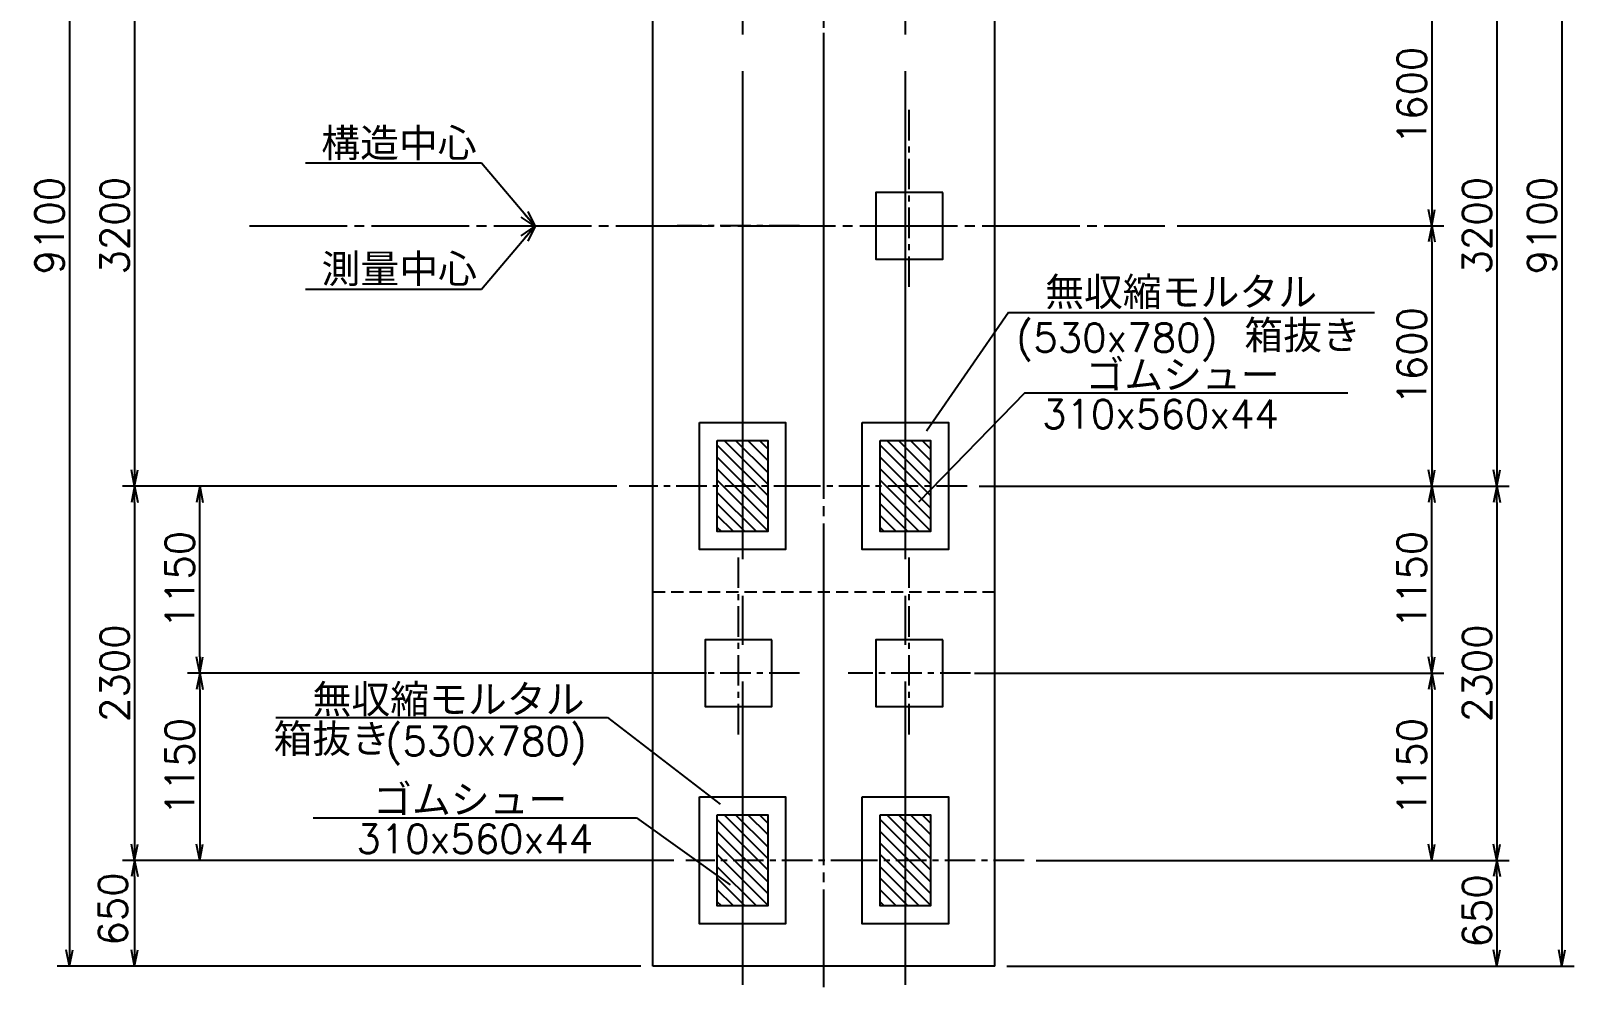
# Model space of a CAD drawing. Extents: x 284700 to 368800, y 984 to 60384.
# Drawn here: x 329771 to 348734, y 29111 to 40864 of the extents above; entities that cross this region are included whole.
import ezdxf

# ---------------------------------------------------------------- set-up
doc = ezdxf.new("R2010")
doc.units = 0
doc.header["$LTSCALE"] = 300
doc.header["$MEASUREMENT"] = 0
for name, pattern in [('CENTER', [2, 1.25, -0.25, 0.25, -0.25]), ('HIDDEN', [0.375, 0.25, -0.125]), ('TEN1SEN1', [25, 20, -1.5, 2, -1.5])]:
    doc.linetypes.add(name, pattern=pattern)
doc.layers.get('0').update_dxf_attribs({"linetype": 'CONTINUOUS'})
doc.layers.get('DEFPOINTS').update_dxf_attribs({"linetype": 'CONTINUOUS'})
for name, color, linetype in [('支承部詳細図', 3, 'CONTINUOUS'), ('構造上部', 4, 'CONTINUOUS'), ('記号-1', 7, 'CONTINUOUS')]:
    doc.layers.add(name, color=color, linetype=linetype)
doc.styles.add('MS明朝', font='MS PMincho.ttf')
doc.styles.get("Standard").update_dxf_attribs({"font": 'romans.shx', "bigfont": 'extfont.shx'})
doc.dimstyles.new('DIMST1_50-1', dxfattribs={"dimscale": 100, "dimtxt": 3.5, "dimasz": 2, "dimexe": 1.5, "dimexo": 1.5, "dimgap": 0.7, "dimtad": 1, "dimdec": 0, "dimlfac": 0.5, "dimzin": 0, "dimdsep": 46, "dimtxsty": 'Standard', "dimblk": 'arrow_1', "dimcen": 1.5, "dimdle": 3, "dimclrd": 1, "dimclre": 1, "dimclrt": 3, "dimaunit": 1, "dimadec": 3, "dimazin": 0, "dimtfac": 1, "dimtdec": 0, "dimtix": 1, "dimtmove": 2, "dimatfit": 0, "dimldrblk": 'OPEN30', "dimfxl": 0, "dimtvp": 0.7, "dimtolj": 1, "dimtzin": 0, "dimarcsym": 0})

# ---------------------------------------------------------------- blocks, each defined once
blk = doc.blocks.new('arrow_1')
at = {"color": 0}
for p, q in [((0, 0), (-1, 0.2)), ((0, 0), (-1, -0.2)), ((-1, 0), (0, 0))]:
    blk.add_line(p, q, dxfattribs=at)
blk = doc.blocks.new('*D93')
at = {"layer": 'DEFPOINTS', "color": 0}
for p in [(337415, 47569), (330246, 29369), (337415, 29369)]:
    blk.add_point(p, dxfattribs=at)
at = {"layer": '支承部詳細図', "color": 1, "lineweight": -2}
for p, q in [((337265, 47569), (330096, 47569)), ((330246, 47369), (330246, 29569)), ((337265, 29369), (330096, 29369))]:
    blk.add_line(p, q, dxfattribs=at)
at = {"layer": '支承部詳細図', "color": 1, "lineweight": -2, "xscale": 200, "yscale": 200, "zscale": 200}
for p, rotation in [((330246, 47569), 90), ((330246, 29369), 270)]:
    blk.add_blockref('arrow_1', p, dxfattribs=dict(at, rotation=rotation))
at = {"layer": '支承部詳細図', "color": 3, "insert": (330001, 38469), "char_height": 350, "attachment_point": 5, "rotation": 90}
blk.add_mtext('\\A1;9100', dxfattribs=at)
blk = doc.blocks.new('_Open30')
at = {"layer": '記号-1', "color": 0, "linetype": 'Continuous', "lineweight": -2}
for p, q in [((-1, 0.268), (0, 0)), ((0, 0), (-1, -0.268)), ((0, 0), (-1, 0))]:
    blk.add_line(p, q, dxfattribs=at)
blk = doc.blocks.new('*D92')
at = {"layer": 'DEFPOINTS', "color": 0}
for p in [(341615, 47569), (341615, 29369), (348584, 29369)]:
    blk.add_point(p, dxfattribs=at)
at = {"layer": '支承部詳細図', "color": 1, "lineweight": -2}
for p, q in [((341765, 47569), (348734, 47569)), ((348584, 47369), (348584, 29569)), ((341765, 29369), (348734, 29369))]:
    blk.add_line(p, q, dxfattribs=at)
at = {"layer": '支承部詳細図', "color": 1, "lineweight": -2, "xscale": 200, "yscale": 200, "zscale": 200}
for p, rotation in [((348584, 47569), 90), ((348584, 29369), 270)]:
    blk.add_blockref('arrow_1', p, dxfattribs=dict(at, rotation=rotation))
at = {"layer": '支承部詳細図', "color": 3, "insert": (348339, 38469), "char_height": 350, "attachment_point": 5, "rotation": 90}
blk.add_mtext('\\A1;9100', dxfattribs=at)
blk = doc.blocks.new('*D91')
at = {"layer": 'DEFPOINTS', "color": 0}
for p in [(337821, 30669), (331046, 29369), (337415, 29369)]:
    blk.add_point(p, dxfattribs=at)
at = {"layer": '支承部詳細図', "color": 1, "lineweight": -2}
for p, q in [((337671, 30669), (330896, 30669)), ((331046, 30469), (331046, 29569)), ((337265, 29369), (330896, 29369))]:
    blk.add_line(p, q, dxfattribs=at)
at = {"layer": '支承部詳細図', "color": 1, "lineweight": -2, "xscale": 200, "yscale": 200, "zscale": 200}
for p, rotation in [((331046, 30669), 90), ((331046, 29369), 270)]:
    blk.add_blockref('arrow_1', p, dxfattribs=dict(at, rotation=rotation))
at = {"layer": '支承部詳細図', "color": 3, "insert": (330781, 30071), "char_height": 350, "attachment_point": 5, "rotation": 90}
blk.add_mtext('\\A1;650', dxfattribs=at)
blk = doc.blocks.new('*D90')
at = {"layer": 'DEFPOINTS', "color": 0}
for p in [(341975, 30669), (341615, 29369), (347784, 29369)]:
    blk.add_point(p, dxfattribs=at)
at = {"layer": '支承部詳細図', "color": 1, "lineweight": -2}
for p, q in [((342125, 30669), (347934, 30669)), ((347784, 30469), (347784, 29569)), ((341765, 29369), (347934, 29369))]:
    blk.add_line(p, q, dxfattribs=at)
at = {"layer": '支承部詳細図', "color": 1, "lineweight": -2, "xscale": 200, "yscale": 200, "zscale": 200}
for p, rotation in [((347784, 30669), 90), ((347784, 29369), 270)]:
    blk.add_blockref('arrow_1', p, dxfattribs=dict(at, rotation=rotation))
at = {"layer": '支承部詳細図', "color": 3, "insert": (347539, 30047), "char_height": 350, "attachment_point": 5, "rotation": 90}
blk.add_mtext('\\A1;650', dxfattribs=at)
blk = doc.blocks.new('*D118')
at = {"layer": 'DEFPOINTS', "color": 0, "linetype": 'Continuous'}
for p in [(337121, 41669), (331046, 35269), (336971, 35269)]:
    blk.add_point(p, dxfattribs=at)
at = {"layer": '構造上部', "color": 1, "linetype": 'Continuous', "lineweight": -2}
for p, q in [((336971, 41669), (330896, 41669)), ((331046, 41469), (331046, 35469)), ((336821, 35269), (330896, 35269))]:
    blk.add_line(p, q, dxfattribs=at)
at = {"layer": '構造上部', "color": 1, "linetype": 'Continuous', "lineweight": -2, "xscale": 200, "yscale": 200, "zscale": 200}
for p, rotation in [((331046, 41669), 90), ((331046, 35269), 270)]:
    blk.add_blockref('arrow_1', p, dxfattribs=dict(at, rotation=rotation))
at = {"layer": '構造上部', "color": 3, "linetype": 'Continuous', "insert": (330801, 38469), "char_height": 350, "attachment_point": 5, "rotation": 90}
blk.add_mtext('\\A1;3200', dxfattribs=at)
blk = doc.blocks.new('*D101')
at = {"layer": 'DEFPOINTS', "color": 0}
for p in [(341765, 41669), (341275, 35269), (347784, 35269)]:
    blk.add_point(p, dxfattribs=at)
at = {"layer": '支承部詳細図', "color": 1, "lineweight": -2}
for p, q in [((341915, 41669), (347934, 41669)), ((347784, 41469), (347784, 35469)), ((341425, 35269), (347934, 35269))]:
    blk.add_line(p, q, dxfattribs=at)
at = {"layer": '支承部詳細図', "color": 1, "lineweight": -2, "xscale": 200, "yscale": 200, "zscale": 200}
for p, rotation in [((347784, 41669), 90), ((347784, 35269), 270)]:
    blk.add_blockref('arrow_1', p, dxfattribs=dict(at, rotation=rotation))
at = {"layer": '支承部詳細図', "color": 3, "insert": (347539, 38469), "char_height": 350, "attachment_point": 5, "rotation": 90}
blk.add_mtext('\\A1;3200', dxfattribs=at)
blk = doc.blocks.new('*D104')
at = {"layer": 'DEFPOINTS', "color": 0}
for p in [(337121, 35269), (331046, 30669), (337821, 30669)]:
    blk.add_point(p, dxfattribs=at)
at = {"layer": '支承部詳細図', "color": 1, "lineweight": -2}
for p, q in [((336971, 35269), (330896, 35269)), ((331046, 35069), (331046, 30869)), ((337671, 30669), (330896, 30669))]:
    blk.add_line(p, q, dxfattribs=at)
at = {"layer": '支承部詳細図', "color": 1, "lineweight": -2, "xscale": 200, "yscale": 200, "zscale": 200}
for p, rotation in [((331046, 35269), 90), ((331046, 30669), 270)]:
    blk.add_blockref('arrow_1', p, dxfattribs=dict(at, rotation=rotation))
at = {"layer": '支承部詳細図', "color": 3, "insert": (330801, 32969), "char_height": 350, "attachment_point": 5, "rotation": 90}
blk.add_mtext('\\A1;2300', dxfattribs=at)
blk = doc.blocks.new('*D103')
at = {"layer": 'DEFPOINTS', "color": 0}
for p in [(341615, 35269), (346984, 35269), (341217, 32969)]:
    blk.add_point(p, dxfattribs=at)
at = {"layer": '支承部詳細図', "color": 1, "lineweight": -2}
for p, q in [((341765, 35269), (347134, 35269)), ((346984, 33169), (346984, 35069)), ((341367, 32969), (347134, 32969))]:
    blk.add_line(p, q, dxfattribs=at)
at = {"layer": '支承部詳細図', "color": 1, "lineweight": -2, "xscale": 200, "yscale": 200, "zscale": 200}
for p, rotation in [((346984, 35269), 90), ((346984, 32969), 270)]:
    blk.add_blockref('arrow_1', p, dxfattribs=dict(at, rotation=rotation))
at = {"layer": '支承部詳細図', "color": 3, "insert": (346739, 34119), "char_height": 350, "attachment_point": 5, "rotation": 90}
blk.add_mtext('\\A1;1150', dxfattribs=at)
blk = doc.blocks.new('*D102')
at = {"layer": 'DEFPOINTS', "color": 0}
for p in [(331846, 35269), (337121, 35269), (338223, 32969)]:
    blk.add_point(p, dxfattribs=at)
at = {"layer": '支承部詳細図', "color": 1, "lineweight": -2}
for p, q in [((336971, 35269), (331696, 35269)), ((331846, 33169), (331846, 35069)), ((338073, 32969), (331696, 32969))]:
    blk.add_line(p, q, dxfattribs=at)
at = {"layer": '支承部詳細図', "color": 1, "lineweight": -2, "xscale": 200, "yscale": 200, "zscale": 200}
for p, rotation in [((331846, 35269), 90), ((331846, 32969), 270)]:
    blk.add_blockref('arrow_1', p, dxfattribs=dict(at, rotation=rotation))
at = {"layer": '支承部詳細図', "color": 3, "insert": (331601, 34119), "char_height": 350, "attachment_point": 5, "rotation": 90}
blk.add_mtext('\\A1;1150', dxfattribs=at)
blk = doc.blocks.new('*D105')
at = {"layer": 'DEFPOINTS', "color": 0}
for p in [(338223, 32969), (331846, 30669), (337821, 30669)]:
    blk.add_point(p, dxfattribs=at)
at = {"layer": '支承部詳細図', "color": 1, "lineweight": -2}
for p, q in [((338073, 32969), (331696, 32969)), ((331846, 32769), (331846, 30869)), ((337671, 30669), (331696, 30669))]:
    blk.add_line(p, q, dxfattribs=at)
at = {"layer": '支承部詳細図', "color": 1, "lineweight": -2, "xscale": 200, "yscale": 200, "zscale": 200}
for p, rotation in [((331846, 32969), 90), ((331846, 30669), 270)]:
    blk.add_blockref('arrow_1', p, dxfattribs=dict(at, rotation=rotation))
at = {"layer": '支承部詳細図', "color": 3, "insert": (331601, 31819), "char_height": 350, "attachment_point": 5, "rotation": 90}
blk.add_mtext('\\A1;1150', dxfattribs=at)
blk = doc.blocks.new('*D131')
at = {"layer": 'DEFPOINTS', "color": 0, "linetype": 'Continuous'}
for p in [(341615, 32969), (341975, 30669), (346984, 30669)]:
    blk.add_point(p, dxfattribs=at)
at = {"layer": '構造上部', "color": 1, "linetype": 'Continuous', "lineweight": -2}
for p, q in [((341765, 32969), (347134, 32969)), ((346984, 32769), (346984, 30869)), ((342125, 30669), (347134, 30669))]:
    blk.add_line(p, q, dxfattribs=at)
at = {"layer": '構造上部', "color": 1, "linetype": 'Continuous', "lineweight": -2, "xscale": 200, "yscale": 200, "zscale": 200}
for p, rotation in [((346984, 32969), 90), ((346984, 30669), 270)]:
    blk.add_blockref('arrow_1', p, dxfattribs=dict(at, rotation=rotation))
at = {"layer": '構造上部', "color": 3, "linetype": 'Continuous', "insert": (346739, 31819), "char_height": 350, "attachment_point": 5, "rotation": 90}
blk.add_mtext('\\A1;1150', dxfattribs=at)
blk = doc.blocks.new('*D132')
at = {"layer": 'DEFPOINTS', "color": 0, "linetype": 'Continuous'}
for p in [(341765, 35269), (342125, 30669), (347784, 30669)]:
    blk.add_point(p, dxfattribs=at)
at = {"layer": '構造上部', "color": 1, "linetype": 'Continuous', "lineweight": -2}
for p, q in [((341915, 35269), (347934, 35269)), ((347784, 35069), (347784, 30869)), ((342275, 30669), (347934, 30669))]:
    blk.add_line(p, q, dxfattribs=at)
at = {"layer": '構造上部', "color": 1, "linetype": 'Continuous', "lineweight": -2, "xscale": 200, "yscale": 200, "zscale": 200}
for p, rotation in [((347784, 35269), 90), ((347784, 30669), 270)]:
    blk.add_blockref('arrow_1', p, dxfattribs=dict(at, rotation=rotation))
at = {"layer": '構造上部', "color": 3, "linetype": 'Continuous', "insert": (347539, 32969), "char_height": 350, "attachment_point": 5, "rotation": 90}
blk.add_mtext('\\A1;2300', dxfattribs=at)
blk = doc.blocks.new('*D138')
at = {"layer": 'DEFPOINTS', "color": 0, "linetype": 'Continuous'}
for p in [(341915, 41669), (343704, 38469), (346984, 38469)]:
    blk.add_point(p, dxfattribs=at)
at = {"layer": '構造上部', "color": 1, "linetype": 'Continuous', "lineweight": -2}
for p, q in [((342065, 41669), (347134, 41669)), ((346984, 41469), (346984, 38669)), ((343854, 38469), (347134, 38469))]:
    blk.add_line(p, q, dxfattribs=at)
at = {"layer": '構造上部', "color": 1, "linetype": 'Continuous', "lineweight": -2, "xscale": 200, "yscale": 200, "zscale": 200}
for p, rotation in [((346984, 41669), 90), ((346984, 38469), 270)]:
    blk.add_blockref('arrow_1', p, dxfattribs=dict(at, rotation=rotation))
at = {"layer": '構造上部', "color": 3, "linetype": 'Continuous', "insert": (346739, 40069), "char_height": 350, "attachment_point": 5, "rotation": 90}
blk.add_mtext('\\A1;1600', dxfattribs=at)
blk = doc.blocks.new('*D139')
at = {"layer": 'DEFPOINTS', "color": 0, "linetype": 'Continuous'}
for p in [(343854, 38469), (341765, 35269), (346984, 35269)]:
    blk.add_point(p, dxfattribs=at)
at = {"layer": '構造上部', "color": 1, "linetype": 'Continuous', "lineweight": -2}
for p, q in [((344004, 38469), (347134, 38469)), ((346984, 38269), (346984, 35469)), ((341915, 35269), (347134, 35269))]:
    blk.add_line(p, q, dxfattribs=at)
at = {"layer": '構造上部', "color": 1, "linetype": 'Continuous', "lineweight": -2, "xscale": 200, "yscale": 200, "zscale": 200}
for p, rotation in [((346984, 38469), 90), ((346984, 35269), 270)]:
    blk.add_blockref('arrow_1', p, dxfattribs=dict(at, rotation=rotation))
at = {"layer": '構造上部', "color": 3, "linetype": 'Continuous', "insert": (346739, 36869), "char_height": 350, "attachment_point": 5, "rotation": 90}
blk.add_mtext('\\A1;1600', dxfattribs=at)

msp = doc.modelspace()

# ---------------------------------------------------------------- linework, layer by layer
at = {"layer": '支承部詳細図', "color": 1, "linetype": 'TEN1SEN1', "ltscale": 0.2}
for p, q in [((339514.95042, 29110.54576), (339514.95042, 48009.77707)), ((332458.295, 38468.64118), (343704.14872, 38468.64118))]:
    msp.add_line(p, q, dxfattribs=at)
at = {"layer": '支承部詳細図', "color": 1, "linetype": 'TEN1SEN1'}
for p, q in [((338514.95042, 47868.64118), (338514.95042, 29138.64118)), ((340514.95042, 47868.64118), (340514.95042, 29138.64118)), ((340514.95042, 47868.64118), (340514.95042, 29138.64118)), ((340514.95042, 47868.64118), (340514.95042, 29138.64118))]:
    msp.add_line(p, q, dxfattribs=at)
at = {"layer": '支承部詳細図', "linetype": 'Continuous'}
for p, q in [((337414.95042, 29368.64118), (337414.95042, 47568.64118)), ((341614.95042, 29368.64118), (341614.95042, 47568.64118)), ((339514.95042, 40668.64118), (339514.95042, 40838.64118)), ((339514.95042, 36198.64118), (339514.95042, 40738.64118)), ((339514.95042, 31398.64118), (339514.95042, 34538.64118)), ((339514.95042, 34268.64118), (339514.95042, 34438.64118)), ((339514.95042, 29368.64118), (339514.95042, 29838.64118)), ((341614.95042, 29368.64118), (337414.95042, 29368.64118))]:
    msp.add_line(p, q, dxfattribs=at)
at = {"layer": '支承部詳細図', "color": 1, "linetype": 'CENTER'}
for p, q in [((340564.95042, 37716.67521), (340564.95042, 39959.64897)), ((339216.9164, 38468.64118), (337712.98445, 38468.64118)), ((339275.13023, 35268.64118), (337120.86176, 35268.64118)), ((341275.13023, 35268.64118), (339120.86176, 35268.64118)), ((338464.95042, 32216.67521), (338464.95042, 34459.64897)), ((340564.95042, 32216.67521), (340564.95042, 34459.64897)), ((339216.9164, 32968.64118), (337712.98445, 32968.64118)), ((341316.9164, 32968.64118), (339812.98445, 32968.64118)), ((339975.13023, 30668.64118), (337820.86176, 30668.64118)), ((341975.13023, 30668.64118), (339820.86176, 30668.64118))]:
    msp.add_line(p, q, dxfattribs=at)
at = {"layer": '支承部詳細図', "color": 1}
for p, q in [((341784.223, 37401.44367), (340777.82717, 35942.76791)), ((341982.50773, 36413.50652), (340679.02133, 35072.8156)), ((336855.85647, 32425.09321), (338240.97261, 31360.32427)), ((337211.75656, 31193.2127), (338362.80818, 30368.54937))]:
    msp.add_line(p, q, dxfattribs=at)
at = {"layer": '支承部詳細図', "color": 4, "linetype": 'Continuous'}
for p, q in [((338824.95042, 35152.83105), (338204.95042, 35770.99356)), ((338824.95042, 35293.29628), (338289.60552, 35828.64118)), ((338824.95042, 35434.71628), (338431.02552, 35828.64118)), ((338824.95042, 35584.69461), (338580.27872, 35828.64118)), ((338824.95042, 35726.37495), (338722.68419, 35828.64118)), ((340824.95042, 35152.83105), (340204.95042, 35770.99356)), ((340824.95042, 35293.29628), (340289.60552, 35828.64118)), ((340824.95042, 35434.71628), (340431.02552, 35828.64118)), ((340824.95042, 35584.69461), (340580.27872, 35828.64118)), ((340824.95042, 35726.37495), (340722.68419, 35828.64118)), ((338824.95042, 35002.85272), (338204.95042, 35622.85272)), ((338824.95042, 34861.43272), (338204.95042, 35481.43272)), ((340824.95042, 35002.85272), (340204.95042, 35622.85272)), ((340824.95042, 34861.43272), (340204.95042, 35481.43272)), ((338824.95042, 34720.01272), (338204.95042, 35340.01272)), ((340824.95042, 34720.01272), (340204.95042, 35340.01272)), ((338687.2984, 34708.64118), (338204.95042, 35190.98916)), ((340687.2984, 34708.64118), (340204.95042, 35190.98916)), ((338545.8784, 34708.64118), (338204.95042, 35049.56916)), ((338404.1661, 34708.64118), (338204.95042, 34907.26645)), ((340545.8784, 34708.64118), (340204.95042, 35049.56916)), ((340404.1661, 34708.64118), (340204.95042, 34907.26645)), ((338255.43484, 34708.64118), (338204.95042, 34759.1256)), ((340255.43484, 34708.64118), (340204.95042, 34759.1256)), ((338824.95042, 30552.83105), (338204.95042, 31170.99356)), ((338824.95042, 30693.29628), (338289.60552, 31228.64118)), ((338824.95042, 30834.71628), (338431.02552, 31228.64118)), ((338824.95042, 30984.69461), (338580.27872, 31228.64118)), ((338824.95042, 31126.37495), (338722.68419, 31228.64118)), ((340824.95042, 30552.83105), (340204.95042, 31170.99356)), ((340824.95042, 30693.29628), (340289.60552, 31228.64118)), ((340824.95042, 30834.71628), (340431.02552, 31228.64118)), ((340824.95042, 30984.69461), (340580.27872, 31228.64118)), ((340824.95042, 31126.37495), (340722.68419, 31228.64118)), ((338824.95042, 30402.85272), (338204.95042, 31022.85272)), ((340824.95042, 30402.85272), (340204.95042, 31022.85272)), ((338824.95042, 30261.43272), (338204.95042, 30881.43272)), ((338824.95042, 30120.01272), (338204.95042, 30740.01272)), ((340824.95042, 30261.43272), (340204.95042, 30881.43272)), ((340824.95042, 30120.01272), (340204.95042, 30740.01272)), ((338687.2984, 30108.64118), (338204.95042, 30590.98916)), ((340687.2984, 30108.64118), (340204.95042, 30590.98916)), ((338545.8784, 30108.64118), (338204.95042, 30449.56916)), ((340545.8784, 30108.64118), (340204.95042, 30449.56916)), ((338404.1661, 30108.64118), (338204.95042, 30307.26645)), ((338255.43484, 30108.64118), (338204.95042, 30159.1256)), ((340404.1661, 30108.64118), (340204.95042, 30307.26645)), ((340255.43484, 30108.64118), (340204.95042, 30159.1256))]:
    msp.add_line(p, q, dxfattribs=at)
at = {"layer": '支承部詳細図', "color": 3, "linetype": 'HIDDEN', "ltscale": 2}
msp.add_line((337414.95042, 33968.64118), (341614.95042, 33968.64118), dxfattribs=at)
at = {"layer": '支承部詳細図', "linetype": 'Continuous'}
for points in [[(340974.95042, 38878.64118), (340154.95042, 38878.64118), (340154.95042, 38058.64118), (340974.95042, 38058.64118)], [(338874.95042, 33378.64118), (338054.95042, 33378.64118), (338054.95042, 32558.64118), (338874.95042, 32558.64118)], [(340974.95042, 33378.64118), (340154.95042, 33378.64118), (340154.95042, 32558.64118), (340974.95042, 32558.64118)]]:
    msp.add_lwpolyline(points, close=True, dxfattribs=at)
at = {"layer": '支承部詳細図', "color": 1, "linetype": 'Continuous', "flags": 128}
for points in [[(341784.223, 37401.44367), (346282.51017, 37401.44367)], [(341982.50773, 36413.50652), (345953.25773, 36413.50652)], [(332783.14647, 32425.09321), (336855.85647, 32425.09321)], [(333241.00656, 31193.2127), (337211.75656, 31193.2127)]]:
    msp.add_lwpolyline(points, dxfattribs=at)
at = {"layer": '構造上部', "linetype": 'Continuous'}
for points in [[(337984.95042, 36048.64118), (339044.95042, 36048.64118), (339044.95042, 34488.64118), (337984.95042, 34488.64118)], [(339984.95042, 36048.64118), (341044.95042, 36048.64118), (341044.95042, 34488.64118), (339984.95042, 34488.64118)], [(338204.95042, 35828.64118), (338824.95042, 35828.64118), (338824.95042, 34708.64118), (338204.95042, 34708.64118)], [(340204.95042, 35828.64118), (340824.95042, 35828.64118), (340824.95042, 34708.64118), (340204.95042, 34708.64118)], [(337984.95042, 31448.64118), (339044.95042, 31448.64118), (339044.95042, 29888.64118), (337984.95042, 29888.64118)], [(339984.95042, 31448.64118), (341044.95042, 31448.64118), (341044.95042, 29888.64118), (339984.95042, 29888.64118)], [(338204.95042, 31228.64118), (338824.95042, 31228.64118), (338824.95042, 30108.64118), (338204.95042, 30108.64118)], [(340204.95042, 31228.64118), (340824.95042, 31228.64118), (340824.95042, 30108.64118), (340204.95042, 30108.64118)]]:
    msp.add_lwpolyline(points, close=True, dxfattribs=at)

# ---------------------------------------------------------------- texts
at = {"layer": '支承部詳細図', "color": 3, "lineweight": 18, "style": 'MS明朝'}
for s, p in [('構造中心', (333338.78062, 39311.30668)), ('測量中心', (333342.6925, 37764.79372)), ('無収縮モルタル', (342233.833, 37481.59266)), ('箱抜き', (344680.90967, 36950.08059)), ('ゴムシュー', (342728.5049, 36463.50652)), ('無収縮モルタル', (333232.75647, 32475.09321)), ('箱抜き', (332752.45602, 31989.86321)), ('ゴムシュー', (333976.55953, 31243.2127))]:
    msp.add_text(s, height=350, dxfattribs=at).set_placement(p)
at = {"layer": '支承部詳細図', "color": 3}
for s, p in [('(530x780)', (341878.49169, 36918.80469)), ('310x560x44', (342196.01106, 35978.27652)), ('(530x780)', (334127.69496, 31958.58731)), ('310x560x44', (333771.17656, 30757.9827))]:
    msp.add_text(s, height=350, dxfattribs=at).set_placement(p)

# ---------------------------------------------------------------- dimensions: what is measured, and where the dimension line sits
at = {"layer": '支承部詳細図', "color": 1}
for base, p1, p2, picture, middle in [((330245.91752, 29368.64118), (337414.95042, 47568.64118), (337414.95042, 29368.64118), '*D93', (330000.91752, 38468.64118)), ((348583.56332, 29368.64118), (341614.95042, 47568.64118), (341614.95042, 29368.64118), '*D92', (348338.56332, 38468.64118)), ((347783.56332, 35268.64118), (341764.95042, 41668.64118), (341275.13023, 35268.64118), '*D101', (347538.56332, 38468.64118)), ((331045.91752, 30668.64118), (337120.86176, 35268.64118), (337820.86176, 30668.64118), '*D104', (330800.91752, 32968.64118)), ((331845.91752, 35268.64118), (338222.98445, 32968.64118), (337120.86176, 35268.64118), '*D102', (331600.91752, 34118.64118)), ((346983.56332, 35268.64118), (341216.9164, 32968.64118), (341614.95042, 35268.64118), '*D103', (346738.56332, 34118.64118)), ((331845.91752, 30668.64118), (338222.98445, 32968.64118), (337820.86176, 30668.64118), '*D105', (331600.91752, 31818.64118))]:
    dim = msp.add_linear_dim(base=base, p1=p1, p2=p2, angle=90, dimstyle='DIMST1_50-1', dxfattribs=at)
    dim.commit()
    dim.dimension.update_dxf_attribs({"geometry": picture, "text_midpoint": middle})
for base, p1, p2, picture, middle in [((331045.91752, 29368.64118), (337820.86176, 30668.64118), (337414.95042, 29368.64118), '*D91', (330780.98977, 30071.43688)), ((347783.56332, 29368.64118), (341975.13023, 30668.64118), (341614.95042, 29368.64118), '*D90', (347538.56332, 30046.8975))]:
    dim = msp.add_linear_dim(base=base, p1=p1, p2=p2, angle=90, dimstyle='DIMST1_50-1', dxfattribs=at)
    dim.commit()
    dim.dimension.update_dxf_attribs({"geometry": picture, "text_midpoint": middle, "dimtype": 160})
at = {"layer": '構造上部', "linetype": 'Continuous'}
for base, p1, p2, picture, middle in [((331045.91752, 35268.64118), (337120.86176, 41668.64118), (336970.86176, 35268.64118), '*D118', (330800.91752, 38468.64118)), ((346983.56332, 38468.64118), (341914.95042, 41668.64118), (343704.14872, 38468.64118), '*D138', (346738.56332, 40068.64118)), ((346983.56332, 35268.64118), (343854.14872, 38468.64118), (341764.95042, 35268.64118), '*D139', (346738.56332, 36868.64118)), ((347783.56332, 30668.64118), (341764.95042, 35268.64118), (342125.13023, 30668.64118), '*D132', (347538.56332, 32968.64118)), ((346983.56332, 30668.64118), (341614.95042, 32968.64118), (341975.13023, 30668.64118), '*D131', (346738.56332, 31818.64118))]:
    dim = msp.add_linear_dim(base=base, p1=p1, p2=p2, angle=90, dimstyle='DIMST1_50-1', dxfattribs=at)
    dim.commit()
    dim.dimension.update_dxf_attribs({"geometry": picture, "text_midpoint": middle})

# ---------------------------------------------------------------- leaders
at = {"layer": '支承部詳細図', "color": 4}
for points in [[(335965.94721, 38457.13345), (335308.25845, 39237.06545), (333145.66475, 39237.06545)], [(335965.94721, 38464.57039), (335308.25845, 37684.63839), (333145.66475, 37684.63839)]]:
    msp.add_leader(points, dimstyle='DIMST1_50-1', override={"dimgap": 0.5, "dimtad": 0}, dxfattribs=at)

doc.saveas('drawing.dxf')
